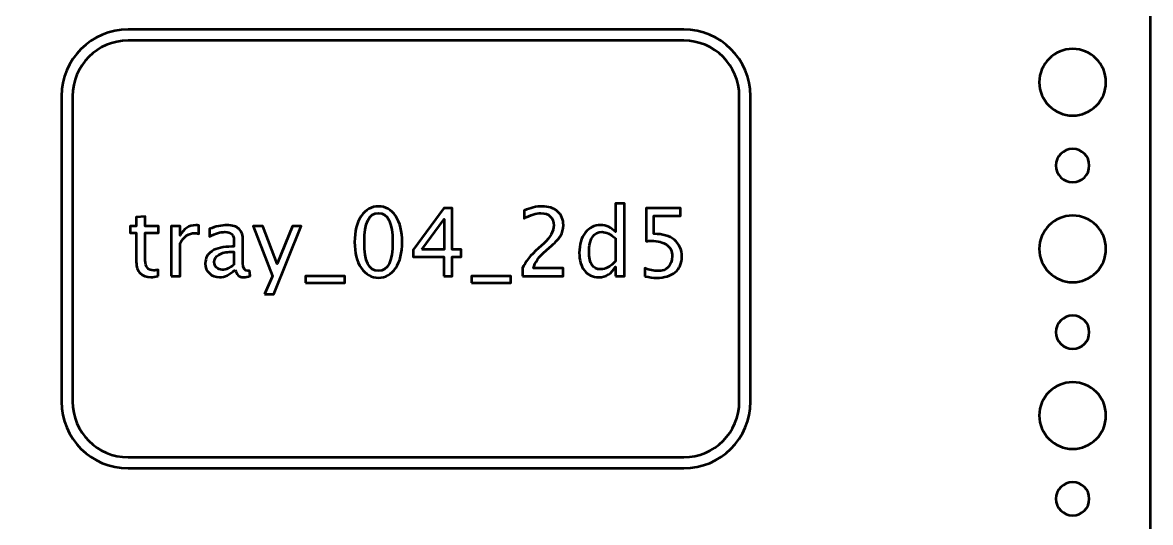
# Model space of a CAD drawing. Header units: centimetres. Extents: x -10.4 to 10.4, y -14.9 to 14.9.
# Drawn here: x 0.3 to 10.45, y -9.21 to -4.71 of the extents above; entities that cross this region are included whole.
import ezdxf

# ---------------------------------------------------------------- set-up
doc = ezdxf.new("R2010")
doc.units = ezdxf.units.CM
doc.header["$MEASUREMENT"] = 0
doc.layers.add('Layer 1', color=7, linetype='Continuous')

msp = doc.modelspace()

# ---------------------------------------------------------------- linework, layer by layer
at = {"layer": 'Layer 1', "lineweight": 53}
for points, knots in [([(-10.45, -14.45), (-10.45, -14.45), (-10.45, 14.45), (-10.45, 14.45), (-10.45, 14.45), (-10.45, 14.72614), (-10.22614, 14.95), (-9.95, 14.95), (-9.95, 14.95), (-9.95, 14.95), (9.95, 14.95), (9.95, 14.95), (9.95, 14.95), (10.22614, 14.95), (10.45, 14.72614), (10.45, 14.45), (10.45, 14.45), (10.45, 14.45), (10.45, -14.45), (10.45, -14.45), (10.45, -14.45), (10.45, -14.72614), (10.22614, -14.95), (9.95, -14.95), (9.95, -14.95), (9.95, -14.95), (-9.95, -14.95), (-9.95, -14.95), (-9.95, -14.95), (-10.22614, -14.95), (-10.45, -14.72614), (-10.45, -14.45)], [0, 0, 0, 0, 0.11111111, 0.11111111, 0.11111111, 0.11111111, 0.22222222, 0.22222222, 0.22222222, 0.22222222, 0.33333333, 0.33333333, 0.33333333, 0.33333333, 0.44444444, 0.44444444, 0.44444444, 0.44444444, 0.55555556, 0.55555556, 0.55555556, 0.55555556, 0.66666667, 0.66666667, 0.66666667, 0.66666667, 0.77777778, 0.77777778, 0.77777778, 0.77777778, 1, 1, 1, 1]), ([(0.65, -8.125), (0.65, -8.125), (0.65, -5.375), (0.65, -5.375), (0.65, -5.375), (0.65, -5.04363), (0.91863, -4.775), (1.25, -4.775), (1.25, -4.775), (1.25, -4.775), (6.25, -4.775), (6.25, -4.775), (6.25, -4.775), (6.58137, -4.775), (6.85, -5.04363), (6.85, -5.375), (6.85, -5.375), (6.85, -5.375), (6.85, -8.125), (6.85, -8.125), (6.85, -8.125), (6.85, -8.45637), (6.58137, -8.725), (6.25, -8.725), (6.25, -8.725), (6.25, -8.725), (1.25, -8.725), (1.25, -8.725), (1.25, -8.725), (0.91863, -8.725), (0.65, -8.45637), (0.65, -8.125)], [0, 0, 0, 0, 0.11111111, 0.11111111, 0.11111111, 0.11111111, 0.22222222, 0.22222222, 0.22222222, 0.22222222, 0.33333333, 0.33333333, 0.33333333, 0.33333333, 0.44444444, 0.44444444, 0.44444444, 0.44444444, 0.55555556, 0.55555556, 0.55555556, 0.55555556, 0.66666667, 0.66666667, 0.66666667, 0.66666667, 0.77777778, 0.77777778, 0.77777778, 0.77777778, 1, 1, 1, 1]), ([(9.45, -5.25), (9.45, -5.08432), (9.58432, -4.95), (9.75, -4.95), (9.75, -4.95), (9.91568, -4.95), (10.05, -5.08432), (10.05, -5.25), (10.05, -5.25), (10.05, -5.41568), (9.91568, -5.55), (9.75, -5.55), (9.75, -5.55), (9.58432, -5.55), (9.45, -5.41568), (9.45, -5.25)], [0, 0, 0, 0, 0.2, 0.2, 0.2, 0.2, 0.4, 0.4, 0.4, 0.4, 0.6, 0.6, 0.6, 0.6, 1, 1, 1, 1]), ([(9.6, -6), (9.6, -5.91716), (9.66716, -5.85), (9.75, -5.85), (9.75, -5.85), (9.83284, -5.85), (9.9, -5.91716), (9.9, -6), (9.9, -6), (9.9, -6.08284), (9.83284, -6.15), (9.75, -6.15), (9.75, -6.15), (9.66716, -6.15), (9.6, -6.08284), (9.6, -6)], [0, 0, 0, 0, 0.2, 0.2, 0.2, 0.2, 0.4, 0.4, 0.4, 0.4, 0.6, 0.6, 0.6, 0.6, 1, 1, 1, 1]), ([(9.45, -6.75), (9.45, -6.58432), (9.58432, -6.45), (9.75, -6.45), (9.75, -6.45), (9.91568, -6.45), (10.05, -6.58432), (10.05, -6.75), (10.05, -6.75), (10.05, -6.91568), (9.91568, -7.05), (9.75, -7.05), (9.75, -7.05), (9.58432, -7.05), (9.45, -6.91568), (9.45, -6.75)], [0, 0, 0, 0, 0.2, 0.2, 0.2, 0.2, 0.4, 0.4, 0.4, 0.4, 0.6, 0.6, 0.6, 0.6, 1, 1, 1, 1]), ([(9.6, -7.5), (9.6, -7.41716), (9.66716, -7.35), (9.75, -7.35), (9.75, -7.35), (9.83284, -7.35), (9.9, -7.41716), (9.9, -7.5), (9.9, -7.5), (9.9, -7.58284), (9.83284, -7.65), (9.75, -7.65), (9.75, -7.65), (9.66716, -7.65), (9.6, -7.58284), (9.6, -7.5)], [0, 0, 0, 0, 0.2, 0.2, 0.2, 0.2, 0.4, 0.4, 0.4, 0.4, 0.6, 0.6, 0.6, 0.6, 1, 1, 1, 1]), ([(9.45, -8.25), (9.45, -8.08432), (9.58432, -7.95), (9.75, -7.95), (9.75, -7.95), (9.91568, -7.95), (10.05, -8.08432), (10.05, -8.25), (10.05, -8.25), (10.05, -8.41568), (9.91568, -8.55), (9.75, -8.55), (9.75, -8.55), (9.58432, -8.55), (9.45, -8.41568), (9.45, -8.25)], [0, 0, 0, 0, 0.2, 0.2, 0.2, 0.2, 0.4, 0.4, 0.4, 0.4, 0.6, 0.6, 0.6, 0.6, 1, 1, 1, 1]), ([(9.6, -9), (9.6, -8.91716), (9.66716, -8.85), (9.75, -8.85), (9.75, -8.85), (9.83284, -8.85), (9.9, -8.91716), (9.9, -9), (9.9, -9), (9.9, -9.08284), (9.83284, -9.15), (9.75, -9.15), (9.75, -9.15), (9.66716, -9.15), (9.6, -9.08284), (9.6, -9)], [0, 0, 0, 0, 0.2, 0.2, 0.2, 0.2, 0.4, 0.4, 0.4, 0.4, 0.6, 0.6, 0.6, 0.6, 1, 1, 1, 1])]:
    msp.add_open_spline(points, degree=3, knots=knots, dxfattribs=at)
at = {"layer": 'Layer 1', "color": 4, "lineweight": 53}
for points, knots in [([(0.75, -8.125), (0.75, -8.125), (0.75, -5.375), (0.75, -5.375), (0.75, -5.375), (0.75, -5.09886), (0.97386, -4.875), (1.25, -4.875), (1.25, -4.875), (1.25, -4.875), (6.25, -4.875), (6.25, -4.875), (6.25, -4.875), (6.52614, -4.875), (6.75, -5.09886), (6.75, -5.375), (6.75, -5.375), (6.75, -5.375), (6.75, -8.125), (6.75, -8.125), (6.75, -8.125), (6.75, -8.40114), (6.52614, -8.625), (6.25, -8.625), (6.25, -8.625), (6.25, -8.625), (1.25, -8.625), (1.25, -8.625), (1.25, -8.625), (0.97386, -8.625), (0.75, -8.40114), (0.75, -8.125)], [0, 0, 0, 0, 0.11111111, 0.11111111, 0.11111111, 0.11111111, 0.22222222, 0.22222222, 0.22222222, 0.22222222, 0.33333333, 0.33333333, 0.33333333, 0.33333333, 0.44444444, 0.44444444, 0.44444444, 0.44444444, 0.55555556, 0.55555556, 0.55555556, 0.55555556, 0.66666667, 0.66666667, 0.66666667, 0.66666667, 0.77777778, 0.77777778, 0.77777778, 0.77777778, 1, 1, 1, 1]), ([(0.75, -8.125), (0.75, -8.125), (0.75, -5.375), (0.75, -5.375), (0.75, -5.375), (0.75, -5.09886), (0.97386, -4.875), (1.25, -4.875), (1.25, -4.875), (1.25, -4.875), (6.25, -4.875), (6.25, -4.875), (6.25, -4.875), (6.52614, -4.875), (6.75, -5.09886), (6.75, -5.375), (6.75, -5.375), (6.75, -5.375), (6.75, -8.125), (6.75, -8.125), (6.75, -8.125), (6.75, -8.40114), (6.52614, -8.625), (6.25, -8.625), (6.25, -8.625), (6.25, -8.625), (1.25, -8.625), (1.25, -8.625), (1.25, -8.625), (0.97386, -8.625), (0.75, -8.40114), (0.75, -8.125)], [0, 0, 0, 0, 0.11111111, 0.11111111, 0.11111111, 0.11111111, 0.22222222, 0.22222222, 0.22222222, 0.22222222, 0.33333333, 0.33333333, 0.33333333, 0.33333333, 0.44444444, 0.44444444, 0.44444444, 0.44444444, 0.55555556, 0.55555556, 0.55555556, 0.55555556, 0.66666667, 0.66666667, 0.66666667, 0.66666667, 0.77777778, 0.77777778, 0.77777778, 0.77777778, 1, 1, 1, 1]), ([(3.5027, -7.00993), (3.43849, -7.00993), (3.3867, -6.98044), (3.34747, -6.92159), (3.34747, -6.92159), (3.3081, -6.86275), (3.28849, -6.78514), (3.28849, -6.68862), (3.28849, -6.68862), (3.28849, -6.5921), (3.3081, -6.51449), (3.34747, -6.45564), (3.34747, -6.45564), (3.3867, -6.3968), (3.43849, -6.36731), (3.5027, -6.36731), (3.5027, -6.36731), (3.56719, -6.36731), (3.61897, -6.39666), (3.6582, -6.45536), (3.6582, -6.45536), (3.69729, -6.51406), (3.71691, -6.59182), (3.71691, -6.68862), (3.71691, -6.68862), (3.71691, -6.78514), (3.69729, -6.86275), (3.6582, -6.92159), (3.6582, -6.92159), (3.61897, -6.98044), (3.56719, -7.00993), (3.5027, -7.00993)], [0, 0, 0, 0, 0.11111111, 0.11111111, 0.11111111, 0.11111111, 0.22222222, 0.22222222, 0.22222222, 0.22222222, 0.33333333, 0.33333333, 0.33333333, 0.33333333, 0.44444444, 0.44444444, 0.44444444, 0.44444444, 0.55555556, 0.55555556, 0.55555556, 0.55555556, 0.66666667, 0.66666667, 0.66666667, 0.66666667, 0.77777778, 0.77777778, 0.77777778, 0.77777778, 1, 1, 1, 1]), ([(4.08972, -6.99469), (4.08972, -6.99469), (4.08972, -6.82112), (4.08972, -6.82112), (4.08972, -6.82112), (4.08972, -6.82112), (3.81371, -6.82112), (3.81371, -6.82112), (3.81371, -6.82112), (3.81371, -6.82112), (3.81371, -6.75932), (3.81371, -6.75932), (3.81371, -6.75932), (3.81371, -6.75932), (4.08972, -6.38255), (4.08972, -6.38255), (4.08972, -6.38255), (4.08972, -6.38255), (4.16592, -6.38255), (4.16592, -6.38255), (4.16592, -6.38255), (4.16592, -6.38255), (4.16592, -6.75424), (4.16592, -6.75424), (4.16592, -6.75424), (4.16592, -6.75424), (4.24805, -6.75424), (4.24805, -6.75424), (4.24805, -6.75424), (4.24805, -6.75424), (4.24805, -6.82112), (4.24805, -6.82112), (4.24805, -6.82112), (4.24805, -6.82112), (4.16592, -6.82112), (4.16592, -6.82112), (4.16592, -6.82112), (4.16592, -6.82112), (4.16592, -6.99469), (4.16592, -6.99469), (4.16592, -6.99469), (4.16592, -6.99469), (4.08972, -6.99469), (4.08972, -6.99469)], [0, 0, 0, 0, 0.08333333, 0.08333333, 0.08333333, 0.08333333, 0.16666667, 0.16666667, 0.16666667, 0.16666667, 0.25, 0.25, 0.25, 0.25, 0.33333333, 0.33333333, 0.33333333, 0.33333333, 0.41666667, 0.41666667, 0.41666667, 0.41666667, 0.5, 0.5, 0.5, 0.5, 0.58333333, 0.58333333, 0.58333333, 0.58333333, 0.66666667, 0.66666667, 0.66666667, 0.66666667, 0.75, 0.75, 0.75, 0.75, 0.83333333, 0.83333333, 0.83333333, 0.83333333, 1, 1, 1, 1]), ([(4.79952, -6.99469), (4.79952, -6.99469), (4.79952, -6.92357), (4.79952, -6.92357), (4.79952, -6.92357), (4.82323, -6.86811), (4.87107, -6.80758), (4.94318, -6.74224), (4.94318, -6.74224), (4.94318, -6.74224), (4.98974, -6.70047), (4.98974, -6.70047), (4.98974, -6.70047), (5.04971, -6.646), (5.07977, -6.5921), (5.07977, -6.53848), (5.07977, -6.53848), (5.07977, -6.50419), (5.06947, -6.47737), (5.04901, -6.45776), (5.04901, -6.45776), (5.02855, -6.43815), (5.00018, -6.42827), (4.9642, -6.42827), (4.9642, -6.42827), (4.92215, -6.42827), (4.87234, -6.44435), (4.81476, -6.47653), (4.81476, -6.47653), (4.81476, -6.47653), (4.81476, -6.40541), (4.81476, -6.40541), (4.81476, -6.40541), (4.86909, -6.38001), (4.92314, -6.36731), (4.97704, -6.36731), (4.97704, -6.36731), (5.03433, -6.36731), (5.08034, -6.38269), (5.11505, -6.41359), (5.11505, -6.41359), (5.14962, -6.4445), (5.16698, -6.48542), (5.16698, -6.5365), (5.16698, -6.5365), (5.16698, -6.57319), (5.15823, -6.60579), (5.14073, -6.63415), (5.14073, -6.63415), (5.12309, -6.66265), (5.0905, -6.69709), (5.04266, -6.73773), (5.04266, -6.73773), (5.04266, -6.73773), (5.01119, -6.76454), (5.01119, -6.76454), (5.01119, -6.76454), (4.94572, -6.81999), (4.9079, -6.87305), (4.89774, -6.92357), (4.89774, -6.92357), (4.89774, -6.92357), (5.16444, -6.92357), (5.16444, -6.92357), (5.16444, -6.92357), (5.16444, -6.92357), (5.16444, -6.99469), (5.16444, -6.99469), (5.16444, -6.99469), (5.16444, -6.99469), (4.79952, -6.99469), (4.79952, -6.99469)], [0, 0, 0, 0, 0.05263158, 0.05263158, 0.05263158, 0.05263158, 0.10526316, 0.10526316, 0.10526316, 0.10526316, 0.15789474, 0.15789474, 0.15789474, 0.15789474, 0.21052632, 0.21052632, 0.21052632, 0.21052632, 0.26315789, 0.26315789, 0.26315789, 0.26315789, 0.31578947, 0.31578947, 0.31578947, 0.31578947, 0.36842105, 0.36842105, 0.36842105, 0.36842105, 0.42105263, 0.42105263, 0.42105263, 0.42105263, 0.47368421, 0.47368421, 0.47368421, 0.47368421, 0.52631579, 0.52631579, 0.52631579, 0.52631579, 0.57894737, 0.57894737, 0.57894737, 0.57894737, 0.63157895, 0.63157895, 0.63157895, 0.63157895, 0.68421053, 0.68421053, 0.68421053, 0.68421053, 0.73684211, 0.73684211, 0.73684211, 0.73684211, 0.78947368, 0.78947368, 0.78947368, 0.78947368, 0.84210526, 0.84210526, 0.84210526, 0.84210526, 0.89473684, 0.89473684, 0.89473684, 0.89473684, 1, 1, 1, 1]), ([(5.63462, -6.99469), (5.63462, -6.99469), (5.63462, -6.91045), (5.63462, -6.91045), (5.63462, -6.91045), (5.60146, -6.97338), (5.55151, -7.00485), (5.48476, -7.00485), (5.48476, -7.00485), (5.43058, -7.00485), (5.38796, -6.98524), (5.35692, -6.94587), (5.35692, -6.94587), (5.32587, -6.9065), (5.31035, -6.85273), (5.31035, -6.78457), (5.31035, -6.78457), (5.31035, -6.71007), (5.32799, -6.6501), (5.36313, -6.60466), (5.36313, -6.60466), (5.3984, -6.55936), (5.44469, -6.53664), (5.50212, -6.53664), (5.50212, -6.53664), (5.55532, -6.53664), (5.59963, -6.55696), (5.63462, -6.59774), (5.63462, -6.59774), (5.63462, -6.59774), (5.63462, -6.34191), (5.63462, -6.34191), (5.63462, -6.34191), (5.63462, -6.34191), (5.71591, -6.34191), (5.71591, -6.34191), (5.71591, -6.34191), (5.71591, -6.34191), (5.71591, -6.99469), (5.71591, -6.99469), (5.71591, -6.99469), (5.71591, -6.99469), (5.63462, -6.99469), (5.63462, -6.99469)], [0, 0, 0, 0, 0.08333333, 0.08333333, 0.08333333, 0.08333333, 0.16666667, 0.16666667, 0.16666667, 0.16666667, 0.25, 0.25, 0.25, 0.25, 0.33333333, 0.33333333, 0.33333333, 0.33333333, 0.41666667, 0.41666667, 0.41666667, 0.41666667, 0.5, 0.5, 0.5, 0.5, 0.58333333, 0.58333333, 0.58333333, 0.58333333, 0.66666667, 0.66666667, 0.66666667, 0.66666667, 0.75, 0.75, 0.75, 0.75, 0.83333333, 0.83333333, 0.83333333, 0.83333333, 1, 1, 1, 1]), ([(5.90076, -6.99723), (5.90076, -6.99723), (5.90076, -6.92442), (5.90076, -6.92442), (5.90076, -6.92442), (5.94126, -6.94079), (5.97965, -6.94897), (6.01633, -6.94897), (6.01633, -6.94897), (6.05641, -6.94897), (6.08802, -6.93712), (6.11102, -6.91341), (6.11102, -6.91341), (6.13402, -6.8897), (6.14545, -6.85711), (6.14545, -6.81562), (6.14545, -6.81562), (6.14545, -6.77103), (6.12922, -6.73688), (6.09677, -6.71331), (6.09677, -6.71331), (6.06431, -6.68975), (6.01732, -6.67804), (5.95594, -6.67804), (5.95594, -6.67804), (5.94169, -6.67804), (5.92659, -6.67902), (5.91092, -6.681), (5.91092, -6.681), (5.91092, -6.681), (5.91092, -6.38255), (5.91092, -6.38255), (5.91092, -6.38255), (5.91092, -6.38255), (6.22081, -6.38255), (6.22081, -6.38255), (6.22081, -6.38255), (6.22081, -6.38255), (6.22081, -6.45367), (6.22081, -6.45367), (6.22081, -6.45367), (6.22081, -6.45367), (5.98204, -6.45367), (5.98204, -6.45367), (5.98204, -6.45367), (5.98204, -6.45367), (5.98204, -6.61538), (5.98204, -6.61538), (5.98204, -6.61538), (6.06078, -6.61538), (6.12217, -6.63344), (6.16634, -6.66957), (6.16634, -6.66957), (6.2105, -6.70555), (6.23266, -6.75551), (6.23266, -6.81943), (6.23266, -6.81943), (6.23266, -6.87898), (6.21262, -6.92555), (6.17254, -6.95927), (6.17254, -6.95927), (6.13247, -6.993), (6.07715, -7.00993), (6.0066, -7.00993), (6.0066, -7.00993), (5.97513, -7.00993), (5.93985, -7.0057), (5.90076, -6.99723)], [0, 0, 0, 0, 0.05555556, 0.05555556, 0.05555556, 0.05555556, 0.11111111, 0.11111111, 0.11111111, 0.11111111, 0.16666667, 0.16666667, 0.16666667, 0.16666667, 0.22222222, 0.22222222, 0.22222222, 0.22222222, 0.27777778, 0.27777778, 0.27777778, 0.27777778, 0.33333333, 0.33333333, 0.33333333, 0.33333333, 0.38888889, 0.38888889, 0.38888889, 0.38888889, 0.44444444, 0.44444444, 0.44444444, 0.44444444, 0.5, 0.5, 0.5, 0.5, 0.55555556, 0.55555556, 0.55555556, 0.55555556, 0.61111111, 0.61111111, 0.61111111, 0.61111111, 0.66666667, 0.66666667, 0.66666667, 0.66666667, 0.72222222, 0.72222222, 0.72222222, 0.72222222, 0.77777778, 0.77777778, 0.77777778, 0.77777778, 0.83333333, 0.83333333, 0.83333333, 0.83333333, 0.88888889, 0.88888889, 0.88888889, 0.88888889, 1, 1, 1, 1]), ([(1.52078, -6.99455), (1.49566, -7.00146), (1.47379, -7.00485), (1.45531, -7.00485), (1.45531, -7.00485), (1.41382, -7.00485), (1.3815, -6.993), (1.35836, -6.96929), (1.35836, -6.96929), (1.33508, -6.94558), (1.32351, -6.9127), (1.32351, -6.87051), (1.32351, -6.87051), (1.32351, -6.87051), (1.32351, -6.60692), (1.32351, -6.60692), (1.32351, -6.60692), (1.32351, -6.60692), (1.26734, -6.60692), (1.26734, -6.60692), (1.26734, -6.60692), (1.26734, -6.60692), (1.26734, -6.54595), (1.26734, -6.54595), (1.26734, -6.54595), (1.26734, -6.54595), (1.32351, -6.54595), (1.32351, -6.54595), (1.32351, -6.54595), (1.32351, -6.54595), (1.32351, -6.46482), (1.32351, -6.46482), (1.32351, -6.46482), (1.32351, -6.46482), (1.40479, -6.45705), (1.40479, -6.45705), (1.40479, -6.45705), (1.40479, -6.45705), (1.40479, -6.54595), (1.40479, -6.54595), (1.40479, -6.54595), (1.40479, -6.54595), (1.52247, -6.54595), (1.52247, -6.54595), (1.52247, -6.54595), (1.52247, -6.54595), (1.52247, -6.60692), (1.52247, -6.60692), (1.52247, -6.60692), (1.52247, -6.60692), (1.40479, -6.60692), (1.40479, -6.60692), (1.40479, -6.60692), (1.40479, -6.60692), (1.40479, -6.85584), (1.40479, -6.85584), (1.40479, -6.85584), (1.40479, -6.91454), (1.43033, -6.94389), (1.48127, -6.94389), (1.48127, -6.94389), (1.49214, -6.94389), (1.50526, -6.94206), (1.52078, -6.93853), (1.52078, -6.93853), (1.52078, -6.93853), (1.52078, -6.99455), (1.52078, -6.99455)], [0, 0, 0, 0, 0.05555556, 0.05555556, 0.05555556, 0.05555556, 0.11111111, 0.11111111, 0.11111111, 0.11111111, 0.16666667, 0.16666667, 0.16666667, 0.16666667, 0.22222222, 0.22222222, 0.22222222, 0.22222222, 0.27777778, 0.27777778, 0.27777778, 0.27777778, 0.33333333, 0.33333333, 0.33333333, 0.33333333, 0.38888889, 0.38888889, 0.38888889, 0.38888889, 0.44444444, 0.44444444, 0.44444444, 0.44444444, 0.5, 0.5, 0.5, 0.5, 0.55555556, 0.55555556, 0.55555556, 0.55555556, 0.61111111, 0.61111111, 0.61111111, 0.61111111, 0.66666667, 0.66666667, 0.66666667, 0.66666667, 0.72222222, 0.72222222, 0.72222222, 0.72222222, 0.77777778, 0.77777778, 0.77777778, 0.77777778, 0.83333333, 0.83333333, 0.83333333, 0.83333333, 0.88888889, 0.88888889, 0.88888889, 0.88888889, 1, 1, 1, 1]), ([(3.50256, -6.94897), (3.58736, -6.94897), (3.6297, -6.86219), (3.6297, -6.68862), (3.6297, -6.68862), (3.6297, -6.51505), (3.58736, -6.42827), (3.50256, -6.42827), (3.50256, -6.42827), (3.41803, -6.42827), (3.3757, -6.51505), (3.3757, -6.68862), (3.3757, -6.68862), (3.3757, -6.86219), (3.41803, -6.94897), (3.50256, -6.94897)], [0, 0, 0, 0, 0.2, 0.2, 0.2, 0.2, 0.4, 0.4, 0.4, 0.4, 0.6, 0.6, 0.6, 0.6, 1, 1, 1, 1]), ([(3.894, -6.75424), (3.894, -6.75424), (4.0948, -6.75424), (4.0948, -6.75424), (4.0948, -6.75424), (4.0948, -6.75424), (4.0948, -6.48302), (4.0948, -6.48302), (4.0948, -6.48302), (4.0948, -6.48302), (3.894, -6.75424), (3.894, -6.75424)], [0, 0, 0, 0, 0.25, 0.25, 0.25, 0.25, 0.5, 0.5, 0.5, 0.5, 1, 1, 1, 1]), ([(1.63677, -6.99469), (1.63677, -6.99469), (1.63677, -6.54595), (1.63677, -6.54595), (1.63677, -6.54595), (1.63677, -6.54595), (1.71805, -6.54595), (1.71805, -6.54595), (1.71805, -6.54595), (1.71805, -6.54595), (1.71805, -6.63076), (1.71805, -6.63076), (1.71805, -6.63076), (1.75037, -6.56797), (1.79721, -6.53664), (1.85874, -6.53664), (1.85874, -6.53664), (1.86706, -6.53664), (1.87581, -6.53735), (1.88484, -6.53876), (1.88484, -6.53876), (1.88484, -6.53876), (1.88484, -6.61482), (1.88484, -6.61482), (1.88484, -6.61482), (1.87073, -6.61016), (1.85832, -6.60776), (1.84759, -6.60776), (1.84759, -6.60776), (1.79594, -6.60776), (1.75276, -6.63824), (1.71805, -6.69934), (1.71805, -6.69934), (1.71805, -6.69934), (1.71805, -6.99469), (1.71805, -6.99469), (1.71805, -6.99469), (1.71805, -6.99469), (1.63677, -6.99469), (1.63677, -6.99469)], [0, 0, 0, 0, 0.09090909, 0.09090909, 0.09090909, 0.09090909, 0.18181818, 0.18181818, 0.18181818, 0.18181818, 0.27272727, 0.27272727, 0.27272727, 0.27272727, 0.36363636, 0.36363636, 0.36363636, 0.36363636, 0.45454545, 0.45454545, 0.45454545, 0.45454545, 0.54545455, 0.54545455, 0.54545455, 0.54545455, 0.63636364, 0.63636364, 0.63636364, 0.63636364, 0.72727273, 0.72727273, 0.72727273, 0.72727273, 0.81818182, 0.81818182, 0.81818182, 0.81818182, 1, 1, 1, 1]), ([(2.21448, -6.93754), (2.16566, -6.98241), (2.11867, -7.00485), (2.07351, -7.00485), (2.07351, -7.00485), (2.0364, -7.00485), (2.0055, -6.99328), (1.98108, -6.97), (1.98108, -6.97), (1.95653, -6.94671), (1.94425, -6.91736), (1.94425, -6.88194), (1.94425, -6.88194), (1.94425, -6.83298), (1.96486, -6.7953), (2.00606, -6.76905), (2.00606, -6.76905), (2.04727, -6.74281), (2.10639, -6.72968), (2.18344, -6.72968), (2.18344, -6.72968), (2.18344, -6.72968), (2.20249, -6.72968), (2.20249, -6.72968), (2.20249, -6.72968), (2.20249, -6.72968), (2.20249, -6.67564), (2.20249, -6.67564), (2.20249, -6.67564), (2.20249, -6.62357), (2.17539, -6.5976), (2.12107, -6.5976), (2.12107, -6.5976), (2.07902, -6.5976), (2.03301, -6.61087), (1.9832, -6.6374), (1.9832, -6.6374), (1.9832, -6.6374), (1.9832, -6.57051), (1.9832, -6.57051), (1.9832, -6.57051), (2.03795, -6.54793), (2.0896, -6.53664), (2.138, -6.53664), (2.138, -6.53664), (2.18781, -6.53664), (2.22464, -6.54793), (2.24821, -6.57065), (2.24821, -6.57065), (2.27191, -6.59337), (2.28377, -6.62836), (2.28377, -6.67564), (2.28377, -6.67564), (2.28377, -6.67564), (2.28377, -6.87841), (2.28377, -6.87841), (2.28377, -6.87841), (2.28377, -6.92484), (2.29802, -6.94812), (2.32667, -6.94812), (2.32667, -6.94812), (2.33019, -6.94812), (2.33542, -6.94756), (2.34233, -6.94643), (2.34233, -6.94643), (2.34233, -6.94643), (2.34812, -6.99159), (2.34812, -6.99159), (2.34812, -6.99159), (2.32963, -7.00048), (2.30931, -7.00485), (2.28701, -7.00485), (2.28701, -7.00485), (2.24905, -7.00485), (2.22492, -6.98241), (2.21448, -6.93754)], [0, 0, 0, 0, 0.05, 0.05, 0.05, 0.05, 0.1, 0.1, 0.1, 0.1, 0.15, 0.15, 0.15, 0.15, 0.2, 0.2, 0.2, 0.2, 0.25, 0.25, 0.25, 0.25, 0.3, 0.3, 0.3, 0.3, 0.35, 0.35, 0.35, 0.35, 0.4, 0.4, 0.4, 0.4, 0.45, 0.45, 0.45, 0.45, 0.5, 0.5, 0.5, 0.5, 0.55, 0.55, 0.55, 0.55, 0.6, 0.6, 0.6, 0.6, 0.65, 0.65, 0.65, 0.65, 0.7, 0.7, 0.7, 0.7, 0.75, 0.75, 0.75, 0.75, 0.8, 0.8, 0.8, 0.8, 0.85, 0.85, 0.85, 0.85, 0.9, 0.9, 0.9, 0.9, 1, 1, 1, 1]), ([(2.47723, -7.1581), (2.47723, -7.1581), (2.55004, -6.99525), (2.55004, -6.99525), (2.55004, -6.99525), (2.55004, -6.99525), (2.37619, -6.54595), (2.37619, -6.54595), (2.37619, -6.54595), (2.37619, -6.54595), (2.4634, -6.54595), (2.4634, -6.54595), (2.4634, -6.54595), (2.4634, -6.54595), (2.59266, -6.88575), (2.59266, -6.88575), (2.59266, -6.88575), (2.59266, -6.88575), (2.73052, -6.54595), (2.73052, -6.54595), (2.73052, -6.54595), (2.73052, -6.54595), (2.80715, -6.54595), (2.80715, -6.54595), (2.80715, -6.54595), (2.80715, -6.54595), (2.5619, -7.1581), (2.5619, -7.1581), (2.5619, -7.1581), (2.5619, -7.1581), (2.47723, -7.1581), (2.47723, -7.1581)], [0, 0, 0, 0, 0.11111111, 0.11111111, 0.11111111, 0.11111111, 0.22222222, 0.22222222, 0.22222222, 0.22222222, 0.33333333, 0.33333333, 0.33333333, 0.33333333, 0.44444444, 0.44444444, 0.44444444, 0.44444444, 0.55555556, 0.55555556, 0.55555556, 0.55555556, 0.66666667, 0.66666667, 0.66666667, 0.66666667, 0.77777778, 0.77777778, 0.77777778, 0.77777778, 1, 1, 1, 1]), ([(5.63462, -6.65334), (5.59243, -6.61623), (5.5525, -6.5976), (5.51468, -6.5976), (5.51468, -6.5976), (5.47743, -6.5976), (5.44864, -6.61312), (5.42818, -6.64431), (5.42818, -6.64431), (5.40772, -6.67535), (5.39756, -6.71938), (5.39756, -6.77639), (5.39756, -6.77639), (5.39756, -6.88124), (5.43227, -6.93373), (5.50184, -6.93373), (5.50184, -6.93373), (5.54699, -6.93373), (5.5913, -6.90904), (5.63462, -6.85979), (5.63462, -6.85979), (5.63462, -6.85979), (5.63462, -6.65334), (5.63462, -6.65334)], [0, 0, 0, 0, 0.14285714, 0.14285714, 0.14285714, 0.14285714, 0.28571429, 0.28571429, 0.28571429, 0.28571429, 0.42857143, 0.42857143, 0.42857143, 0.42857143, 0.57142857, 0.57142857, 0.57142857, 0.57142857, 0.71428571, 0.71428571, 0.71428571, 0.71428571, 1, 1, 1, 1]), ([(2.20249, -6.89323), (2.20249, -6.89323), (2.20249, -6.77794), (2.20249, -6.77794), (2.20249, -6.77794), (2.20249, -6.77794), (2.17638, -6.7771), (2.17638, -6.7771), (2.17638, -6.7771), (2.13123, -6.7771), (2.09482, -6.78542), (2.06702, -6.80207), (2.06702, -6.80207), (2.03936, -6.81886), (2.02553, -6.84102), (2.02553, -6.86868), (2.02553, -6.86868), (2.02553, -6.88801), (2.03245, -6.90438), (2.04614, -6.91778), (2.04614, -6.91778), (2.05997, -6.93119), (2.07676, -6.93796), (2.09665, -6.93796), (2.09665, -6.93796), (2.13052, -6.93796), (2.1658, -6.92301), (2.20249, -6.89323)], [0, 0, 0, 0, 0.125, 0.125, 0.125, 0.125, 0.25, 0.25, 0.25, 0.25, 0.375, 0.375, 0.375, 0.375, 0.5, 0.5, 0.5, 0.5, 0.625, 0.625, 0.625, 0.625, 0.75, 0.75, 0.75, 0.75, 1, 1, 1, 1]), ([(2.84737, -7.05565), (2.84737, -7.05565), (2.84737, -6.99469), (2.84737, -6.99469), (2.84737, -6.99469), (2.84737, -6.99469), (3.19958, -6.99469), (3.19958, -6.99469), (3.19958, -6.99469), (3.19958, -6.99469), (3.19958, -7.05565), (3.19958, -7.05565), (3.19958, -7.05565), (3.19958, -7.05565), (2.84737, -7.05565), (2.84737, -7.05565)], [0, 0, 0, 0, 0.2, 0.2, 0.2, 0.2, 0.4, 0.4, 0.4, 0.4, 0.6, 0.6, 0.6, 0.6, 1, 1, 1, 1]), ([(4.34147, -7.05565), (4.34147, -7.05565), (4.34147, -6.99469), (4.34147, -6.99469), (4.34147, -6.99469), (4.34147, -6.99469), (4.69368, -6.99469), (4.69368, -6.99469), (4.69368, -6.99469), (4.69368, -6.99469), (4.69368, -7.05565), (4.69368, -7.05565), (4.69368, -7.05565), (4.69368, -7.05565), (4.34147, -7.05565), (4.34147, -7.05565)], [0, 0, 0, 0, 0.2, 0.2, 0.2, 0.2, 0.4, 0.4, 0.4, 0.4, 0.6, 0.6, 0.6, 0.6, 1, 1, 1, 1])]:
    msp.add_open_spline(points, degree=3, knots=knots, dxfattribs=at)

doc.saveas('drawing.dxf')
